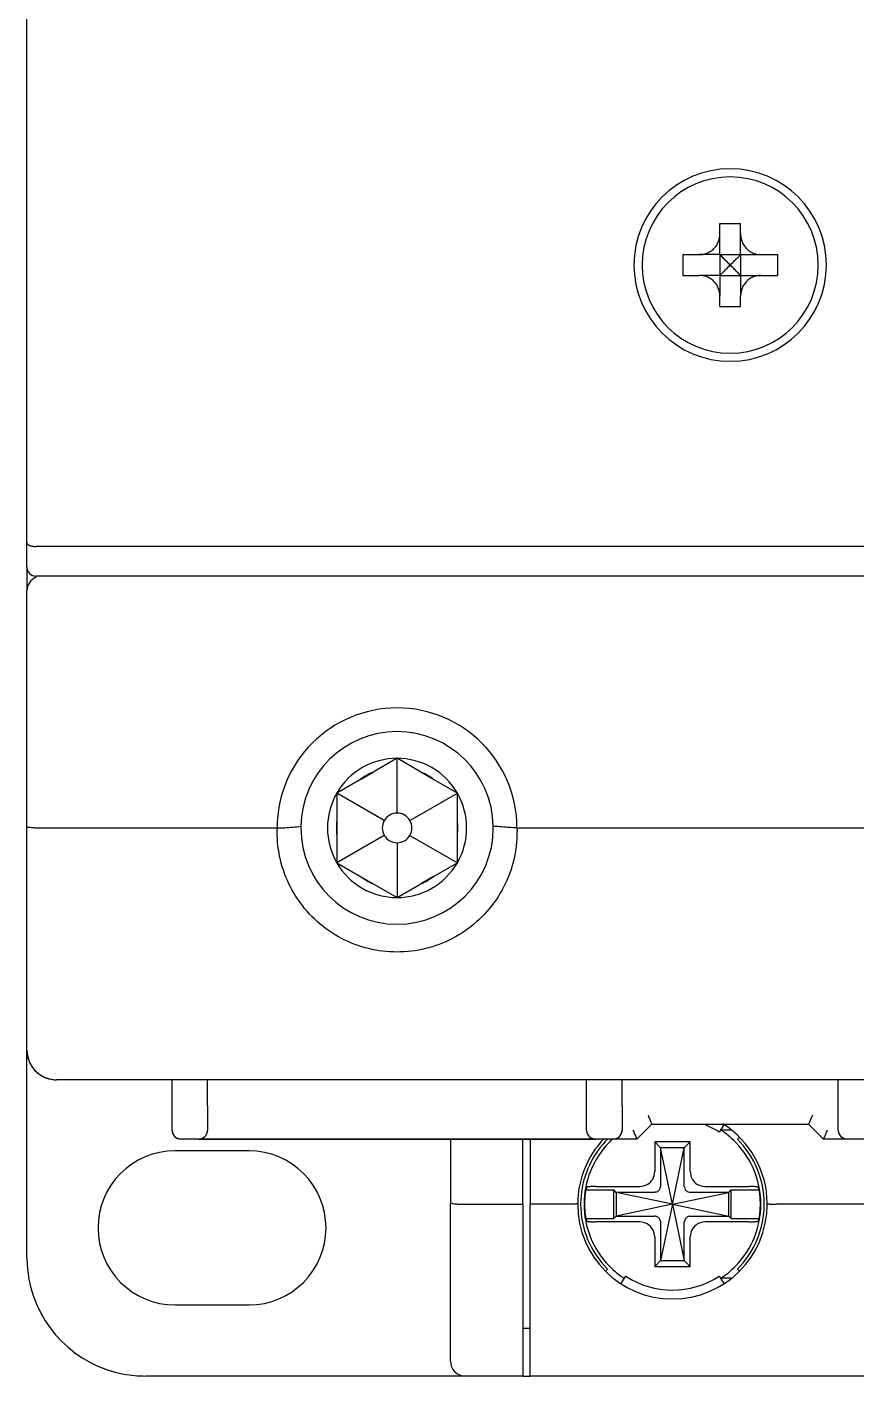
# Model space of a CAD drawing. Header units: millimetres. Extents: x -2567 to -2130, y -1703 to -1559.
# Drawn here: x -2566.66 to -2538.66, y -1701.1 to -1655.57 of the extents above; entities that cross this region are included whole.
import ezdxf

# ---------------------------------------------------------------- set-up
doc = ezdxf.new("R2010")
doc.units = ezdxf.units.MM

msp = doc.modelspace()

# ---------------------------------------------------------------- linework, layer by layer
at = {"color": 7, "linetype": 'Continuous'}
for p, q in [((-2566.659, -1672.977), (-2566.659, -1654.558)), ((-2566.659, -1672.977), (-2566.659, -1654.558)), ((-2543.259, -1662.201), (-2542.559, -1662.201)), ((-2543.259, -1662.551), (-2543.259, -1662.201)), ((-2542.559, -1662.551), (-2542.559, -1662.201)), ((-2543.259, -1663.251), (-2543.259, -1662.551)), ((-2542.559, -1663.251), (-2542.559, -1662.551)), ((-2544.509, -1663.251), (-2543.959, -1663.251)), ((-2544.509, -1663.251), (-2544.509, -1663.951)), ((-2543.259, -1663.251), (-2543.959, -1663.251)), ((-2543.259, -1663.251), (-2542.559, -1663.251)), ((-2543.259, -1663.251), (-2543.259, -1663.951)), ((-2542.559, -1663.251), (-2541.859, -1663.251)), ((-2542.559, -1663.251), (-2542.559, -1663.951)), ((-2541.859, -1663.251), (-2541.309, -1663.251)), ((-2541.309, -1663.251), (-2541.309, -1663.951)), ((-2544.509, -1663.951), (-2543.959, -1663.951)), ((-2543.259, -1663.951), (-2543.959, -1663.951)), ((-2543.259, -1663.951), (-2542.559, -1663.951)), ((-2543.259, -1663.951), (-2543.259, -1664.651)), ((-2542.559, -1663.951), (-2542.559, -1664.651)), ((-2542.559, -1663.951), (-2541.859, -1663.951)), ((-2541.859, -1663.951), (-2541.309, -1663.951)), ((-2543.259, -1665.001), (-2543.259, -1664.651)), ((-2542.559, -1665.001), (-2542.559, -1664.651)), ((-2543.259, -1665.001), (-2542.559, -1665.001)), ((-2566.659, -1673.801), (-2566.659, -1672.977)), ((-2566.659, -1673.801), (-2566.659, -1672.977)), ((-2496.959, -1673.101), (-2566.359, -1673.101)), ((-2566.659, -1673.801), (-2566.659, -1674.601)), ((-2496.959, -1674.101), (-2566.359, -1674.101)), ((-2566.659, -1682.557), (-2566.659, -1674.601)), ((-2566.659, -1682.557), (-2566.659, -1674.601)), ((-2554.159, -1680.251), (-2554.963, -1680.715)), ((-2553.354, -1680.715), (-2554.159, -1680.251)), ((-2554.159, -1682.101), (-2554.159, -1680.251)), ((-2555.39, -1680.961), (-2556.194, -1681.426)), ((-2555.39, -1680.961), (-2554.963, -1680.715)), ((-2552.928, -1680.961), (-2553.354, -1680.715)), ((-2552.124, -1681.426), (-2552.928, -1680.961)), ((-2556.194, -1681.426), (-2556.194, -1682.355)), ((-2554.592, -1682.351), (-2556.194, -1681.426)), ((-2553.726, -1682.351), (-2552.124, -1681.426)), ((-2552.124, -1682.355), (-2552.124, -1681.426)), ((-2556.194, -1682.355), (-2556.194, -1682.847)), ((-2552.124, -1682.847), (-2552.124, -1682.355)), ((-2566.659, -1690.101), (-2566.659, -1682.557)), ((-2566.659, -1690.101), (-2566.659, -1682.557)), ((-2566.159, -1682.601), (-2558.206, -1682.601)), ((-2556.194, -1682.847), (-2556.194, -1683.776)), ((-2554.592, -1682.851), (-2556.194, -1683.776)), ((-2553.726, -1682.851), (-2552.124, -1683.776)), ((-2552.124, -1683.776), (-2552.124, -1682.847)), ((-2550.111, -1682.601), (-2535.706, -1682.601)), ((-2554.159, -1683.101), (-2554.159, -1684.951)), ((-2556.194, -1683.776), (-2555.39, -1684.24)), ((-2552.928, -1684.24), (-2552.124, -1683.776)), ((-2555.39, -1684.24), (-2554.963, -1684.486)), ((-2552.928, -1684.24), (-2553.354, -1684.486)), ((-2554.963, -1684.486), (-2554.159, -1684.951)), ((-2554.159, -1684.951), (-2553.354, -1684.486)), ((-2566.659, -1691.515), (-2566.659, -1690.101)), ((-2497.659, -1691.101), (-2565.659, -1691.101)), ((-2497.659, -1691.101), (-2565.659, -1691.101)), ((-2561.759, -1691.977), (-2561.759, -1691.101)), ((-2561.759, -1691.977), (-2561.759, -1691.101)), ((-2560.559, -1691.977), (-2560.559, -1691.101)), ((-2547.759, -1691.977), (-2547.759, -1691.101)), ((-2547.759, -1691.977), (-2547.759, -1691.101)), ((-2546.559, -1691.977), (-2546.559, -1691.101)), ((-2539.259, -1691.977), (-2539.259, -1691.101)), ((-2566.659, -1697.101), (-2566.659, -1691.515)), ((-2566.659, -1697.101), (-2566.659, -1691.515)), ((-2561.759, -1692.801), (-2561.759, -1691.977)), ((-2560.559, -1691.977), (-2560.559, -1692.801)), ((-2560.559, -1691.977), (-2560.559, -1692.801)), ((-2547.759, -1692.801), (-2547.759, -1691.977)), ((-2547.759, -1692.801), (-2547.759, -1691.977)), ((-2546.559, -1691.977), (-2546.559, -1692.801)), ((-2539.259, -1692.801), (-2539.259, -1691.977)), ((-2545.971, -1693.013), (-2545.559, -1692.601)), ((-2545.971, -1693.013), (-2545.559, -1692.601)), ((-2545.559, -1692.601), (-2540.259, -1692.601)), ((-2545.559, -1692.601), (-2540.259, -1692.601)), ((-2543.123, -1692.628), (-2543.279, -1692.869)), ((-2542.884, -1692.801), (-2543.235, -1692.801)), ((-2543.116, -1692.617), (-2543.123, -1692.628)), ((-2540.259, -1692.601), (-2539.847, -1693.013)), ((-2560.859, -1693.101), (-2561.459, -1693.101)), ((-2560.859, -1693.101), (-2561.459, -1693.101)), ((-2560.859, -1693.101), (-2547.459, -1693.101)), ((-2547.459, -1693.101), (-2560.859, -1693.101)), ((-2552.359, -1693.101), (-2552.359, -1695.258)), ((-2549.909, -1695.301), (-2549.909, -1693.101)), ((-2549.659, -1693.101), (-2549.659, -1695.301)), ((-2546.859, -1693.101), (-2547.459, -1693.101)), ((-2546.059, -1693.101), (-2546.859, -1693.101)), ((-2546.059, -1693.101), (-2546.859, -1693.101)), ((-2546.059, -1693.101), (-2545.971, -1693.013)), ((-2546.059, -1693.101), (-2545.971, -1693.013)), ((-2544.259, -1693.201), (-2545.459, -1693.201)), ((-2545.459, -1693.201), (-2545.459, -1694.196)), ((-2545.259, -1693.401), (-2545.459, -1693.201)), ((-2544.459, -1693.401), (-2545.259, -1693.401)), ((-2544.859, -1695.301), (-2545.259, -1693.401)), ((-2545.259, -1693.401), (-2545.259, -1694.699)), ((-2544.859, -1695.301), (-2544.459, -1693.401)), ((-2544.459, -1693.401), (-2544.259, -1693.201)), ((-2544.459, -1694.699), (-2544.459, -1693.401)), ((-2544.259, -1694.196), (-2544.259, -1693.201)), ((-2542.606, -1693.048), (-2542.667, -1693.109)), ((-2542.596, -1693.038), (-2542.606, -1693.048)), ((-2539.847, -1693.013), (-2539.759, -1693.101)), ((-2538.959, -1693.101), (-2539.759, -1693.101)), ((-2538.959, -1693.101), (-2539.759, -1693.101)), ((-2538.359, -1693.101), (-2538.959, -1693.101)), ((-2559.159, -1693.501), (-2561.659, -1693.501)), ((-2547.443, -1694.701), (-2545.964, -1694.701)), ((-2543.754, -1694.701), (-2542.275, -1694.701)), ((-2547.788, -1694.821), (-2546.839, -1694.821)), ((-2546.759, -1694.901), (-2546.839, -1694.821)), ((-2546.839, -1695.781), (-2546.839, -1694.821)), ((-2546.759, -1694.901), (-2546.759, -1695.701)), ((-2545.461, -1694.901), (-2546.759, -1694.901)), ((-2544.859, -1695.301), (-2546.759, -1694.901)), ((-2544.859, -1695.301), (-2542.959, -1694.901)), ((-2542.959, -1694.901), (-2544.257, -1694.901)), ((-2542.959, -1694.901), (-2542.879, -1694.821)), ((-2542.959, -1695.701), (-2542.959, -1694.901)), ((-2542.879, -1695.781), (-2542.879, -1694.821)), ((-2542.879, -1694.821), (-2541.929, -1694.821)), ((-2552.359, -1700.601), (-2552.359, -1695.258)), ((-2552.359, -1700.601), (-2552.359, -1695.258)), ((-2551.859, -1695.301), (-2549.909, -1695.301)), ((-2549.909, -1695.301), (-2549.909, -1700.686)), ((-2549.659, -1700.853), (-2549.659, -1695.301)), ((-2548.359, -1695.301), (-2549.659, -1695.301)), ((-2546.759, -1695.701), (-2546.839, -1695.781)), ((-2544.859, -1695.301), (-2546.759, -1695.701)), ((-2546.759, -1695.701), (-2545.461, -1695.701)), ((-2544.859, -1695.301), (-2545.259, -1697.201)), ((-2544.859, -1695.301), (-2544.459, -1697.201)), ((-2544.859, -1695.301), (-2542.959, -1695.701)), ((-2544.257, -1695.701), (-2542.959, -1695.701)), ((-2542.959, -1695.701), (-2542.879, -1695.781)), ((-2538.359, -1695.301), (-2541.359, -1695.301)), ((-2547.788, -1695.781), (-2546.839, -1695.781)), ((-2545.964, -1695.901), (-2547.443, -1695.901)), ((-2545.259, -1695.903), (-2545.259, -1697.201)), ((-2544.459, -1697.201), (-2544.459, -1695.903)), ((-2542.275, -1695.901), (-2543.754, -1695.901)), ((-2542.879, -1695.781), (-2541.929, -1695.781)), ((-2545.459, -1696.406), (-2545.459, -1697.401)), ((-2544.259, -1697.401), (-2544.259, -1696.406)), ((-2547.122, -1697.563), (-2547.051, -1697.493)), ((-2545.259, -1697.201), (-2545.459, -1697.401)), ((-2545.459, -1697.401), (-2544.259, -1697.401)), ((-2545.259, -1697.201), (-2544.459, -1697.201)), ((-2544.459, -1697.201), (-2544.259, -1697.401)), ((-2542.667, -1697.493), (-2542.596, -1697.563)), ((-2546.602, -1697.985), (-2546.438, -1697.733)), ((-2543.279, -1697.733), (-2543.116, -1697.985)), ((-2542.879, -1697.801), (-2543.235, -1697.801)), ((-2561.659, -1698.701), (-2559.159, -1698.701)), ((-2549.659, -1699.501), (-2549.909, -1699.501)), ((-2549.909, -1700.686), (-2549.909, -1701.101)), ((-2552.859, -1701.101), (-2562.659, -1701.101)), ((-2552.859, -1701.101), (-2562.659, -1701.101)), ((-2551.859, -1701.101), (-2552.859, -1701.101)), ((-2549.909, -1701.101), (-2551.859, -1701.101)), ((-2549.909, -1701.101), (-2551.859, -1701.101)), ((-2549.909, -1701.101), (-2549.659, -1701.101)), ((-2549.659, -1701.101), (-2549.659, -1700.853)), ((-2513.659, -1701.101), (-2549.659, -1701.101)), ((-2513.659, -1701.101), (-2549.659, -1701.101))]:
    msp.add_line(p, q, dxfattribs=at)
for centre, radius, start, end in [((-2542.909, -1663.601), 3.25, 90, 270), ((-2542.909, -1663.601), 2.975, 0, 180), ((-2542.909, -1663.601), 3.25, 270, 90), ((-2542.909, -1663.601), 2.975, 180, 0), ((-2566.359, -1673.801), 0.3, 180, 270), ((-2566.159, -1674.601), 0.5, 112.5, 180), ((-2566.159, -1674.601), 0.5, 112.5, 180), ((-2554.159, -1682.601), 4.05, 0, 180), ((-2554.159, -1682.601), 3.25, 1.0224, 179.0281), ((-2554.159, -1682.601), 2.35, 90, 150), ((-2554.159, -1682.601), 2.35, 30, 90), ((-2554.159, -1682.601), 2.05, 113.1017, 126.8983), ((-2554.159, -1682.601), 2.05, 53.1017, 66.8983), ((-2554.159, -1682.601), 2.35, 150, 210), ((-2554.159, -1682.601), 2.35, 330, 30), ((-2554.159, -1682.601), 2.05, 173.1017, 186.8983), ((-2554.159, -1682.601), 0.5, 150, 210), ((-2554.159, -1682.601), 0.5, 90, 150), ((-2554.159, -1682.601), 0.5, 30, 90), ((-2554.159, -1682.601), 0.5, 330, 30), ((-2554.159, -1682.601), 2.05, 353.0869, 6.8983), ((-2554.159, -1682.601), 3.25, 179.0281, 180), ((-2554.159, -1682.601), 3.25, 180, 0), ((-2554.159, -1682.601), 0.5, 210, 270), ((-2554.159, -1682.601), 0.5, 270, 330), ((-2554.159, -1682.601), 3.25, 0, 1.0224), ((-2554.159, -1682.601), 2.35, 210, 270), ((-2554.159, -1682.601), 2.35, 270, 330), ((-2554.159, -1682.601), 2.05, 233.1017, 246.8983), ((-2554.159, -1682.601), 2.05, 293.1017, 306.8983), ((-2565.659, -1690.101), 1, 180, 266.2923), ((-2565.659, -1690.101), 1, 180, 192.9797), ((-2565.659, -1690.101), 1, 192.9797, 194.9523), ((-2565.659, -1690.101), 1, 192.9473, 196.7429), ((-2565.659, -1690.101), 1, 193.0543, 196.8816), ((-2565.659, -1690.101), 1, 196.7429, 198.7267), ((-2565.659, -1690.101), 1, 202.0181, 207.2876), ((-2565.659, -1690.101), 1, 207.2103, 210.8246), ((-2565.659, -1690.101), 1, 207.2876, 210.864), ((-2565.659, -1690.101), 1, 210.0279, 210.8962), ((-2565.659, -1690.101), 1, 210.8246, 214.5266), ((-2565.659, -1690.101), 1, 210.864, 213.4852), ((-2565.659, -1690.101), 1, 213.4852, 219.6175), ((-2565.659, -1690.101), 1, 214.5266, 218.4229), ((-2565.659, -1690.101), 1, 218.4229, 224.6844), ((-2565.659, -1690.101), 1, 219.6175, 224.6793), ((-2565.659, -1690.101), 1, 224.6793, 227.0496), ((-2565.659, -1690.101), 1, 224.6844, 227.0448), ((-2565.659, -1690.101), 1, 227.0496, 230.4645), ((-2565.659, -1690.101), 1, 227.0448, 231.7359), ((-2565.659, -1690.101), 1, 230.4645, 236.589), ((-2565.659, -1690.101), 1, 231.7359, 235.0816), ((-2565.659, -1690.101), 1, 235.0816, 238.6164), ((-2565.659, -1690.101), 1, 236.589, 238.5686), ((-2565.659, -1690.101), 1, 238.5289, 239.9657), ((-2565.659, -1690.101), 1, 238.5686, 243.0308), ((-2565.659, -1690.101), 1, 238.6164, 243.0887), ((-2565.659, -1690.101), 1, 243.0308, 248.0525), ((-2565.659, -1690.101), 1, 243.0887, 250.9654), ((-2565.659, -1690.101), 1, 248.0525, 252.7269), ((-2565.659, -1690.101), 1, 250.9654, 252.8562), ((-2565.659, -1690.101), 1, 252.7269, 253.3445), ((-2565.659, -1690.101), 1, 252.8562, 254.1056), ((-2565.659, -1690.101), 1, 253.3445, 256.9), ((-2565.659, -1690.101), 1, 254.1056, 256.9832), ((-2565.659, -1690.101), 1, 255.0519, 256.9751), ((-2565.659, -1690.101), 1, 256.9, 270), ((-2565.659, -1690.101), 1, 256.9751, 270), ((-2565.659, -1690.101), 1, 256.9832, 270), ((-2565.659, -1690.101), 1, 266.2923, 270), ((-2561.459, -1692.801), 0.3, 180, 247.5), ((-2561.459, -1692.801), 0.3, 180, 202.5), ((-2561.459, -1692.801), 0.3, 180, 206.9216), ((-2561.459, -1692.801), 0.3, 202.5, 247.5), ((-2560.859, -1692.801), 0.3, 270, 0), ((-2547.459, -1692.801), 0.3, 180, 202.1745), ((-2547.459, -1692.801), 0.3, 202.1745, 247.375), ((-2546.859, -1692.801), 0.3, 270, 0), ((-2546.859, -1692.801), 0.3, 333.2015, 0), ((-2544.859, -1695.301), 2.9, 57, 68.778), ((-2544.859, -1695.301), 2.986, 44.5783, 57.0917), ((-2544.859, -1695.301), 3.2, 0.4297, 57.839), ((-2538.959, -1692.801), 0.3, 180, 247.5), ((-2538.959, -1692.801), 0.3, 180, 202.5), ((-2538.959, -1692.801), 0.3, 202.5, 247.5), ((-2538.959, -1692.801), 0.3, 215.0721, 234.9279), ((-2561.459, -1692.801), 0.3, 234.9279, 243.0784), ((-2561.459, -1692.801), 0.3, 243.0784, 270), ((-2561.459, -1692.801), 0.3, 247.5, 270), ((-2561.459, -1692.801), 0.3, 247.5, 270), ((-2544.859, -1695.301), 3.2, 139.8995, 179.5703), ((-2544.859, -1695.301), 3.1, 139.7047, 179.7407), ((-2544.859, -1695.301), 2.986, 135.9533, 180), ((-2547.459, -1692.801), 0.3, 247.375, 270), ((-2544.859, -1695.301), 3.2, 136.2934, 139.8995), ((-2544.859, -1695.301), 3.1, 135.0012, 139.7047), ((-2544.859, -1695.301), 2.986, 135.4213, 135.9533), ((-2544.859, -1695.301), 2.986, 132.2953, 135.4213), ((-2546.859, -1692.801), 0.3, 270, 296.948), ((-2546.859, -1692.801), 0.3, 296.948, 305.1742), ((-2544.859, -1695.301), 2.986, 44.0682, 44.5783), ((-2544.859, -1695.301), 2.986, 0, 44.0682), ((-2544.859, -1695.301), 3.1, 0.2593, 44.9988), ((-2538.959, -1692.801), 0.3, 234.9279, 243.0784), ((-2538.959, -1692.801), 0.3, 243.0784, 270), ((-2538.959, -1692.801), 0.3, 247.5, 270), ((-2538.959, -1692.801), 0.3, 247.5, 270), ((-2561.659, -1696.101), 2.6, 90, 270), ((-2559.159, -1696.101), 2.6, 270, 90), ((-2544.859, -1695.301), 2.969, 170.6948, 180), ((-2544.859, -1695.301), 2.969, 0, 9.3052), ((-2544.859, -1695.301), 3.2, 179.5703, 180), ((-2544.859, -1695.301), 3.2, 180, 0), ((-2544.859, -1695.301), 3.1, 179.7407, 180), ((-2544.859, -1695.301), 3.1, 180, 224.9988), ((-2544.859, -1695.301), 2.986, 180, 224.2274), ((-2544.859, -1695.301), 2.969, 180, 189.3052), ((-2544.859, -1695.301), 2.986, 315.9533, 0), ((-2544.859, -1695.301), 3.1, 315.0012, 0), ((-2544.859, -1695.301), 2.969, 350.6948, 0), ((-2544.859, -1695.301), 3.1, 0, 0.2593), ((-2544.859, -1695.301), 3.2, 0, 0.4297), ((-2562.659, -1697.101), 4, 180, 190.4558), ((-2562.659, -1697.101), 4, 180, 190.4463), ((-2544.859, -1695.301), 2.986, 224.2274, 224.5783), ((-2544.859, -1695.301), 2.986, 224.5783, 237.0917), ((-2544.859, -1695.301), 2.986, 303.0545, 315.4213), ((-2544.859, -1695.301), 2.986, 315.4213, 315.9533), ((-2562.659, -1697.101), 4, 190.4463, 259.558), ((-2562.659, -1697.101), 4, 190.4558, 259.5484), ((-2544.859, -1695.301), 2.9, 237, 303), ((-2551.859, -1700.601), 0.5, 180, 270), ((-2551.859, -1700.601), 0.5, 180, 270), ((-2562.659, -1697.101), 4, 259.5484, 270), ((-2562.659, -1697.101), 4, 259.558, 270)]:
    msp.add_arc(centre, radius, start, end, dxfattribs=at)
for points, knots in [([(-2543.959, -1663.251), (-2543.905, -1663.251), (-2543.798, -1663.239), (-2543.648, -1663.187), (-2543.515, -1663.104), (-2543.405, -1662.994), (-2543.322, -1662.861), (-2543.27, -1662.711), (-2543.259, -1662.604), (-2543.259, -1662.551)], [0, 0, 0, 0, 0.161022, 0.318559, 0.472641, 0.627515, 0.781598, 0.939134, 1.100156, 1.100156, 1.100156, 1.100156]), ([(-2542.559, -1662.551), (-2542.559, -1662.604), (-2542.547, -1662.711), (-2542.495, -1662.861), (-2542.412, -1662.994), (-2542.302, -1663.104), (-2542.169, -1663.187), (-2542.019, -1663.239), (-2541.912, -1663.251), (-2541.859, -1663.251)], [0, 0, 0, 0, 0.161022, 0.318559, 0.472641, 0.627515, 0.781598, 0.939134, 1.100156, 1.100156, 1.100156, 1.100156]), ([(-2543.259, -1663.251), (-2543.221, -1663.289), (-2543.143, -1663.366), (-2543.027, -1663.483), (-2542.948, -1663.561), (-2542.909, -1663.601)], [0, 0, 0, 0, 0.1618825, 0.327047, 0.4949747, 0.4949747, 0.4949747, 0.4949747]), ([(-2542.909, -1663.601), (-2542.869, -1663.561), (-2542.791, -1663.483), (-2542.674, -1663.366), (-2542.597, -1663.289), (-2542.559, -1663.251)], [0, 0, 0, 0, 0.1679429, 0.3331074, 0.4949747, 0.4949747, 0.4949747, 0.4949747]), ([(-2542.909, -1663.601), (-2542.948, -1663.64), (-2543.027, -1663.719), (-2543.143, -1663.836), (-2543.221, -1663.913), (-2543.259, -1663.951)], [0, 0, 0, 0, 0.1679277, 0.3330923, 0.4949747, 0.4949747, 0.4949747, 0.4949747]), ([(-2542.559, -1663.951), (-2542.597, -1663.913), (-2542.674, -1663.836), (-2542.791, -1663.719), (-2542.869, -1663.64), (-2542.909, -1663.601)], [0, 0, 0, 0, 0.1618624, 0.3270268, 0.4949747, 0.4949747, 0.4949747, 0.4949747]), ([(-2543.259, -1664.651), (-2543.259, -1664.597), (-2543.27, -1664.491), (-2543.322, -1664.34), (-2543.405, -1664.207), (-2543.515, -1664.097), (-2543.648, -1664.014), (-2543.798, -1663.962), (-2543.905, -1663.951), (-2543.959, -1663.951)], [0, 0, 0, 0, 0.161022, 0.318559, 0.472641, 0.627515, 0.781598, 0.939134, 1.100156, 1.100156, 1.100156, 1.100156]), ([(-2541.859, -1663.951), (-2541.912, -1663.951), (-2542.019, -1663.962), (-2542.169, -1664.014), (-2542.302, -1664.097), (-2542.412, -1664.207), (-2542.495, -1664.34), (-2542.547, -1664.491), (-2542.559, -1664.597), (-2542.559, -1664.651)], [0, 0, 0, 0, 0.161022, 0.318559, 0.472641, 0.627515, 0.781598, 0.939134, 1.100156, 1.100156, 1.100156, 1.100156]), ([(-2566.659, -1672.977), (-2566.659, -1672.993), (-2566.636, -1673.033), (-2566.568, -1673.069), (-2566.473, -1673.095), (-2566.399, -1673.101), (-2566.359, -1673.101)], [0, 0, 0, 0, 0.0503675, 0.1244305, 0.2256445, 0.3455515, 0.3455515, 0.3455515, 0.3455515]), ([(-2566.659, -1682.557), (-2566.659, -1682.58), (-2566.529, -1682.575), (-2566.401, -1682.604), (-2566.242, -1682.601), (-2566.159, -1682.601)], [0, 0, 0, 0, 0.0702351, 0.2537803, 0.504251, 0.504251, 0.504251, 0.504251]), ([(-2558.209, -1682.601), (-2558.122, -1682.595), (-2557.946, -1682.602), (-2557.68, -1682.572), (-2557.5, -1682.554), (-2557.408, -1682.545)], [0, 0, 0, 0, 0.2594135, 0.5268267, 0.8028962, 0.8028962, 0.8028962, 0.8028962]), ([(-2550.109, -1682.74), (-2550.109, -1683.056), (-2550.185, -1683.701), (-2550.528, -1684.624), (-2551.094, -1685.45), (-2551.844, -1686.112), (-2552.723, -1686.569), (-2553.674, -1686.8), (-2554.65, -1686.799), (-2555.602, -1686.566), (-2556.481, -1686.107), (-2557.23, -1685.443), (-2557.793, -1684.616), (-2558.133, -1683.696), (-2558.209, -1683.054), (-2558.209, -1682.74)], [0, 0, 0, 0, 0.948229, 1.928704, 2.925863, 3.92076, 4.900349, 5.867563, 6.830513, 7.798841, 8.780376, 9.776747, 10.772922, 11.749754, 12.692315, 12.692315, 12.692315, 12.692315]), ([(-2550.109, -1682.601), (-2550.196, -1682.595), (-2550.372, -1682.592), (-2550.638, -1682.564), (-2550.818, -1682.554), (-2550.909, -1682.545)], [0, 0, 0, 0, 0.2606609, 0.5280458, 0.8025285, 0.8025285, 0.8025285, 0.8025285]), ([(-2550.111, -1682.601), (-2550.11, -1682.624), (-2550.108, -1682.67), (-2550.109, -1682.717), (-2550.109, -1682.74)], [0, 0, 0, 0, 0.0694633, 0.1389681, 0.1389681, 0.1389681, 0.1389681]), ([(-2545.683, -1692.301), (-2545.663, -1692.349), (-2545.628, -1692.435), (-2545.586, -1692.535), (-2545.565, -1692.586), (-2545.559, -1692.601)], [0, 0, 0, 0, 0.1570204, 0.2779409, 0.3247177, 0.3247177, 0.3247177, 0.3247177]), ([(-2540.134, -1692.301), (-2540.155, -1692.349), (-2540.19, -1692.435), (-2540.231, -1692.535), (-2540.253, -1692.586), (-2540.259, -1692.601)], [0, 0, 0, 0, 0.1570204, 0.2779409, 0.3247177, 0.3247177, 0.3247177, 0.3247177]), ([(-2546.059, -1693.101), (-2546.065, -1693.086), (-2546.086, -1693.035), (-2546.128, -1692.935), (-2546.163, -1692.849), (-2546.183, -1692.801)], [0, 0, 0, 0, 0.0467767, 0.1676973, 0.3247177, 0.3247177, 0.3247177, 0.3247177]), ([(-2539.634, -1692.801), (-2539.655, -1692.849), (-2539.69, -1692.935), (-2539.731, -1693.035), (-2539.753, -1693.086), (-2539.759, -1693.101)], [0, 0, 0, 0, 0.1570204, 0.2779409, 0.3247177, 0.3247177, 0.3247177, 0.3247177]), ([(-2545.964, -1694.701), (-2545.876, -1694.701), (-2545.698, -1694.656), (-2545.504, -1694.462), (-2545.459, -1694.284), (-2545.459, -1694.196)], [0, 0, 0, 0, 0.263105, 0.5226064, 0.7862191, 0.7862191, 0.7862191, 0.7862191]), ([(-2544.259, -1694.196), (-2544.259, -1694.284), (-2544.214, -1694.462), (-2544.02, -1694.656), (-2543.842, -1694.701), (-2543.754, -1694.701)], [0, 0, 0, 0, 0.2631619, 0.5225617, 0.7862192, 0.7862192, 0.7862192, 0.7862192]), ([(-2547.756, -1694.73), (-2547.76, -1694.74), (-2547.767, -1694.76), (-2547.778, -1694.79), (-2547.785, -1694.811), (-2547.788, -1694.821)], [0, 0, 0, 0, 0.03206305, 0.06410962, 0.09614328, 0.09614328, 0.09614328, 0.09614328]), ([(-2547.443, -1694.701), (-2547.494, -1694.701), (-2547.588, -1694.7), (-2547.679, -1694.717), (-2547.75, -1694.715), (-2547.756, -1694.73)], [0, 0, 0, 0, 0.1532713, 0.2685235, 0.3159476, 0.3159476, 0.3159476, 0.3159476]), ([(-2545.437, -1694.899), (-2545.408, -1694.895), (-2545.351, -1694.873), (-2545.287, -1694.809), (-2545.264, -1694.752), (-2545.26, -1694.723)], [0, 0, 0, 0, 0.0874412, 0.1770622, 0.2645034, 0.2645034, 0.2645034, 0.2645034]), ([(-2545.26, -1694.723), (-2545.26, -1694.718), (-2545.259, -1694.71), (-2545.259, -1694.702), (-2545.26, -1694.699)], [0, 0, 0, 0, 0.01605249, 0.02415809, 0.02415809, 0.02415809, 0.02415809]), ([(-2544.457, -1694.723), (-2544.458, -1694.718), (-2544.459, -1694.71), (-2544.458, -1694.702), (-2544.458, -1694.699)], [0, 0, 0, 0, 0.01605249, 0.02415809, 0.02415809, 0.02415809, 0.02415809]), ([(-2544.457, -1694.723), (-2544.453, -1694.752), (-2544.431, -1694.809), (-2544.367, -1694.873), (-2544.31, -1694.895), (-2544.281, -1694.899)], [0, 0, 0, 0, 0.0874412, 0.1770622, 0.2645034, 0.2645034, 0.2645034, 0.2645034]), ([(-2541.962, -1694.73), (-2541.967, -1694.715), (-2542.039, -1694.717), (-2542.129, -1694.7), (-2542.224, -1694.701), (-2542.275, -1694.701)], [0, 0, 0, 0, 0.0474242, 0.1626764, 0.3159476, 0.3159476, 0.3159476, 0.3159476]), ([(-2541.929, -1694.821), (-2541.933, -1694.811), (-2541.94, -1694.79), (-2541.95, -1694.76), (-2541.958, -1694.74), (-2541.962, -1694.73)], [0, 0, 0, 0, 0.03203366, 0.06408023, 0.09614328, 0.09614328, 0.09614328, 0.09614328]), ([(-2545.437, -1694.899), (-2545.442, -1694.9), (-2545.45, -1694.901), (-2545.458, -1694.9), (-2545.461, -1694.9)], [0, 0, 0, 0, 0.01605249, 0.02415809, 0.02415809, 0.02415809, 0.02415809]), ([(-2544.281, -1694.899), (-2544.276, -1694.9), (-2544.268, -1694.901), (-2544.26, -1694.9), (-2544.257, -1694.9)], [0, 0, 0, 0, 0.01605249, 0.02415809, 0.02415809, 0.02415809, 0.02415809]), ([(-2552.359, -1695.258), (-2552.359, -1695.267), (-2552.312, -1695.275), (-2552.255, -1695.286), (-2552.142, -1695.294), (-2552.009, -1695.3), (-2551.91, -1695.301), (-2551.859, -1695.301)], [0, 0, 0, 0, 0.027717, 0.0995459, 0.2104617, 0.3500679, 0.5048919, 0.5048919, 0.5048919, 0.5048919]), ([(-2548.146, -1695.295), (-2548.179, -1695.298), (-2548.25, -1695.3), (-2548.32, -1695.301), (-2548.359, -1695.301)], [0, 0, 0, 0, 0.0974486, 0.2125816, 0.2125816, 0.2125816, 0.2125816]), ([(-2548.059, -1695.277), (-2548.059, -1695.285), (-2548.103, -1695.288), (-2548.125, -1695.292), (-2548.146, -1695.295)], [0, 0, 0, 0, 0.02487207, 0.09023417, 0.09023417, 0.09023417, 0.09023417]), ([(-2545.437, -1695.702), (-2545.442, -1695.702), (-2545.45, -1695.701), (-2545.458, -1695.701), (-2545.461, -1695.702)], [0, 0, 0, 0, 0.01605249, 0.02415809, 0.02415809, 0.02415809, 0.02415809]), ([(-2545.26, -1695.879), (-2545.264, -1695.85), (-2545.287, -1695.793), (-2545.351, -1695.729), (-2545.408, -1695.706), (-2545.437, -1695.702)], [0, 0, 0, 0, 0.0874412, 0.1770622, 0.2645034, 0.2645034, 0.2645034, 0.2645034]), ([(-2544.281, -1695.702), (-2544.31, -1695.706), (-2544.367, -1695.729), (-2544.431, -1695.793), (-2544.453, -1695.85), (-2544.457, -1695.879)], [0, 0, 0, 0, 0.0874412, 0.1770622, 0.2645034, 0.2645034, 0.2645034, 0.2645034]), ([(-2544.281, -1695.702), (-2544.276, -1695.702), (-2544.268, -1695.701), (-2544.26, -1695.701), (-2544.257, -1695.702)], [0, 0, 0, 0, 0.01605249, 0.02415809, 0.02415809, 0.02415809, 0.02415809]), ([(-2541.659, -1695.277), (-2541.659, -1695.285), (-2541.614, -1695.288), (-2541.593, -1695.292), (-2541.571, -1695.295)], [0, 0, 0, 0, 0.02490862, 0.09023887, 0.09023887, 0.09023887, 0.09023887]), ([(-2541.571, -1695.295), (-2541.539, -1695.298), (-2541.468, -1695.3), (-2541.397, -1695.301), (-2541.359, -1695.301)], [0, 0, 0, 0, 0.0973755, 0.2125817, 0.2125817, 0.2125817, 0.2125817]), ([(-2547.788, -1695.781), (-2547.785, -1695.791), (-2547.778, -1695.811), (-2547.767, -1695.841), (-2547.76, -1695.861), (-2547.756, -1695.871)], [0, 0, 0, 0, 0.03203366, 0.06408023, 0.09614328, 0.09614328, 0.09614328, 0.09614328]), ([(-2547.756, -1695.871), (-2547.75, -1695.886), (-2547.679, -1695.884), (-2547.588, -1695.902), (-2547.494, -1695.901), (-2547.443, -1695.901)], [0, 0, 0, 0, 0.0474242, 0.1626764, 0.3159476, 0.3159476, 0.3159476, 0.3159476]), ([(-2545.459, -1696.406), (-2545.459, -1696.318), (-2545.504, -1696.14), (-2545.698, -1695.946), (-2545.876, -1695.901), (-2545.964, -1695.901)], [0, 0, 0, 0, 0.2631619, 0.5225617, 0.7862192, 0.7862192, 0.7862192, 0.7862192]), ([(-2545.26, -1695.879), (-2545.26, -1695.884), (-2545.259, -1695.892), (-2545.259, -1695.9), (-2545.26, -1695.903)], [0, 0, 0, 0, 0.01605249, 0.02415809, 0.02415809, 0.02415809, 0.02415809]), ([(-2544.457, -1695.879), (-2544.458, -1695.884), (-2544.459, -1695.892), (-2544.458, -1695.9), (-2544.458, -1695.903)], [0, 0, 0, 0, 0.01605249, 0.02415809, 0.02415809, 0.02415809, 0.02415809]), ([(-2543.754, -1695.901), (-2543.842, -1695.901), (-2544.02, -1695.946), (-2544.214, -1696.14), (-2544.259, -1696.318), (-2544.259, -1696.406)], [0, 0, 0, 0, 0.2632139, 0.5225211, 0.7862193, 0.7862193, 0.7862193, 0.7862193]), ([(-2542.275, -1695.901), (-2542.224, -1695.901), (-2542.129, -1695.902), (-2542.039, -1695.884), (-2541.967, -1695.886), (-2541.962, -1695.871)], [0, 0, 0, 0, 0.1532713, 0.2685235, 0.3159476, 0.3159476, 0.3159476, 0.3159476]), ([(-2541.962, -1695.871), (-2541.958, -1695.861), (-2541.95, -1695.841), (-2541.94, -1695.811), (-2541.933, -1695.791), (-2541.929, -1695.781)], [0, 0, 0, 0, 0.03206305, 0.06410962, 0.09614328, 0.09614328, 0.09614328, 0.09614328])]:
    msp.add_open_spline(points, degree=3, knots=knots, dxfattribs=at)
msp.add_open_spline([(-2558.208, -1682.74), (-2558.207, -1682.693), (-2558.206, -1682.647), (-2558.206, -1682.601)], degree=3, dxfattribs=at)

doc.saveas('drawing.dxf')
